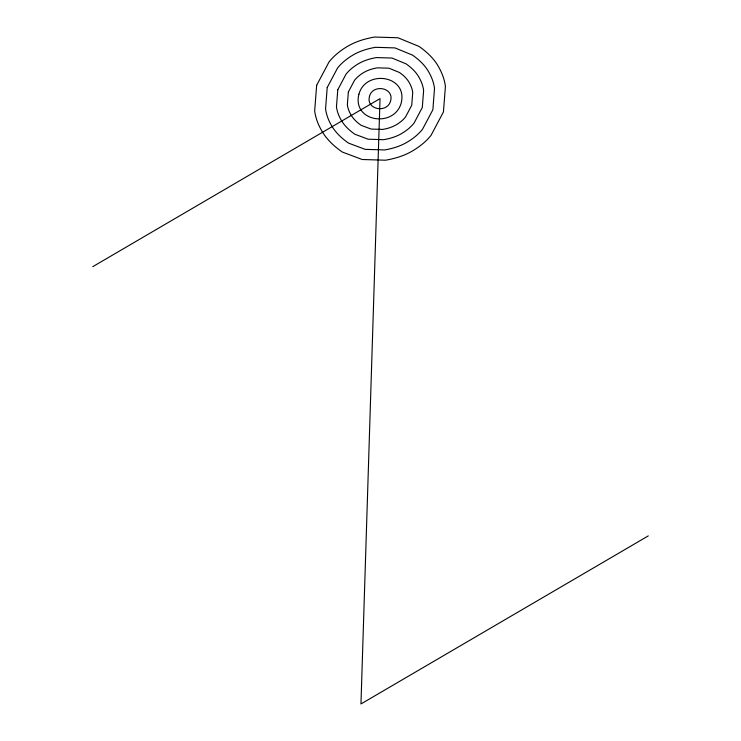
<?xml version="1.0" encoding="UTF-8"?>
<svg xmlns="http://www.w3.org/2000/svg" width="741" height="741" viewBox="0 0 741 741"><rect width="100%" height="100%" fill="white"/><g stroke="black" fill="none" stroke-linecap="round" stroke-linejoin="round"><path stroke-width="1.11" d="M92.736 266.686L380.04 98.627L360.96 703.95L648.264 535.9M316.657 85.289L314.675 110.826A128.397 72.173 9.8 0 0 322.585 132.241A87.049 48.925 9.8 0 0 342.333 152.044L362.173 159.5L385.477 160.213A81.982 46.081 9.8 0 0 412.228 151.099A128.397 72.173 9.8 0 0 431.058 135.316L443.433 111.965L445.415 86.438A128.397 72.173 9.8 0 0 437.505 65.023A81.982 46.081 9.8 0 0 418.906 46.368L397.917 37.763L374.613 37.05A81.982 46.081 9.8 0 0 347.862 46.155A128.397 72.173 9.8 0 0 329.032 61.948L316.657 85.289M327.216 87.512L325.568 108.797A107 60.141 9.8 0 0 332.163 126.637A72.544 40.774 9.8 0 0 348.622 143.143L365.146 149.358L384.57 149.951A68.32 38.402 9.8 0 0 406.865 142.355A107 60.141 9.8 0 0 422.555 129.203L432.874 109.742L434.513 88.466A107 60.141 9.8 0 0 427.928 70.617A68.32 38.402 9.8 0 0 412.422 55.075L394.934 47.906L375.52 47.313A68.32 38.402 9.8 0 0 353.225 54.908A107 60.141 9.8 0 0 337.535 68.061L327.216 87.512M337.785 89.735L336.47 106.76A85.595 48.109 9.8 0 0 341.74 121.033A58.03 32.623 9.8 0 0 354.902 134.241L368.129 139.206L383.662 139.688A54.658 30.724 9.8 0 0 401.502 133.612A85.595 48.109 9.8 0 0 414.052 123.089L422.305 107.519L423.62 90.495A85.595 48.109 9.8 0 0 418.35 76.221A54.658 30.724 9.8 0 0 405.948 63.791L391.961 58.048L376.419 57.576A54.658 30.724 9.8 0 0 358.588 63.652A85.595 48.109 9.8 0 0 346.038 74.174L337.785 89.735M348.353 91.958L347.362 104.731A64.198 36.087 9.8 0 0 351.317 115.439A43.524 24.462 9.8 0 0 361.191 125.34L371.111 129.064L382.764 129.425A40.987 23.036 9.8 0 0 396.139 124.868A64.198 36.087 9.8 0 0 405.549 116.976L411.737 105.296L412.728 92.532A64.198 36.087 9.8 0 0 408.773 81.825A40.987 23.036 9.8 0 0 399.473 72.498L388.979 68.2L377.326 67.839A40.987 23.036 9.8 0 0 363.951 72.396A64.198 36.087 9.8 0 0 354.541 80.287L348.353 91.958M358.913 94.181C351.901 121.95 394.212 128.221 401.177 103.073C408.189 75.434 365.822 69.015 358.913 94.181M369.481 96.404C365.711 109.918 387.515 113.549 390.609 100.85C394.369 87.382 372.556 83.714 369.481 96.404"/></g></svg>
